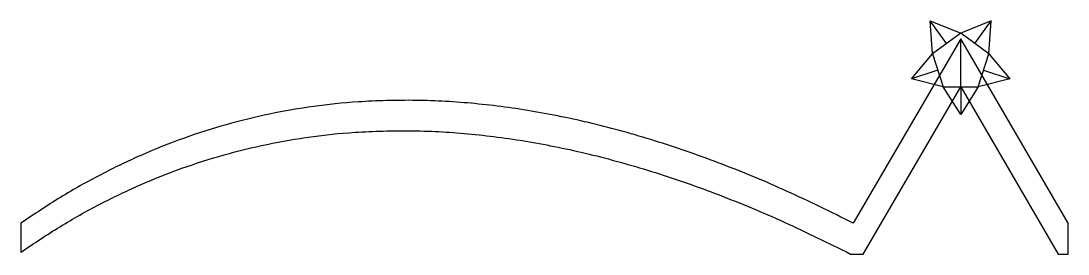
# Model space of a CAD drawing. Header units: millimetres. Extents: x 0.2 to 94.6, y 0 to 21.
import ezdxf

# ---------------------------------------------------------------- set-up
doc = ezdxf.new("R2010")
doc.units = ezdxf.units.MM
doc.layers.get('0').update_dxf_attribs({"linetype": 'CONTINUOUS'})

msp = doc.modelspace()

# ---------------------------------------------------------------- linework, layer by layer
for p, q in [((83.657, 18.947), (82.188, 20.969)), ((82.391, 18.027), (82.188, 20.969)), ((82.188, 20.969), (84.924, 19.867)), ((87.661, 20.969), (84.924, 19.867)), ((86.191, 18.947), (87.661, 20.969)), ((87.458, 18.026), (87.661, 20.969)), ((84.924, 19.867), (82.391, 18.027)), ((87.458, 18.026), (84.924, 19.867)), ((84.924, 19.359), (75.25, 2.777)), ((94.599, 2.777), (84.924, 19.359)), ((84.924, 15.048), (84.924, 19.359)), ((80.497, 15.765), (82.391, 18.027)), ((82.391, 18.027), (83.358, 15.048)), ((86.49, 15.048), (87.458, 18.026)), ((87.458, 18.026), (89.352, 15.765)), ((82.874, 16.537), (80.497, 15.765)), ((86.974, 16.537), (89.352, 15.765)), ((83.358, 15.048), (80.497, 15.765)), ((89.352, 15.765), (86.49, 15.048)), ((76.144, 0), (84.924, 15.048)), ((83.358, 15.048), (86.49, 15.048)), ((84.924, 12.548), (83.358, 15.048)), ((84.924, 15.048), (93.704, 0)), ((84.924, 15.048), (84.924, 12.548)), ((86.49, 15.048), (84.924, 12.548)), ((0.25, 2.777), (0.25, 0.174)), ((94.599, 0), (94.599, 2.777)), ((75, 0), (76.144, 0)), ((93.704, 0), (94.599, 0))]:
    msp.add_line(p, q)
for points in [[(75.25, 2.777), (32.013, 24.887), (0.25, 2.777)], [(0.25, 0.174), (31.783, 22.1), (75, 0)]]:
    msp.add_open_spline(points, degree=2)

doc.saveas('drawing.dxf')
